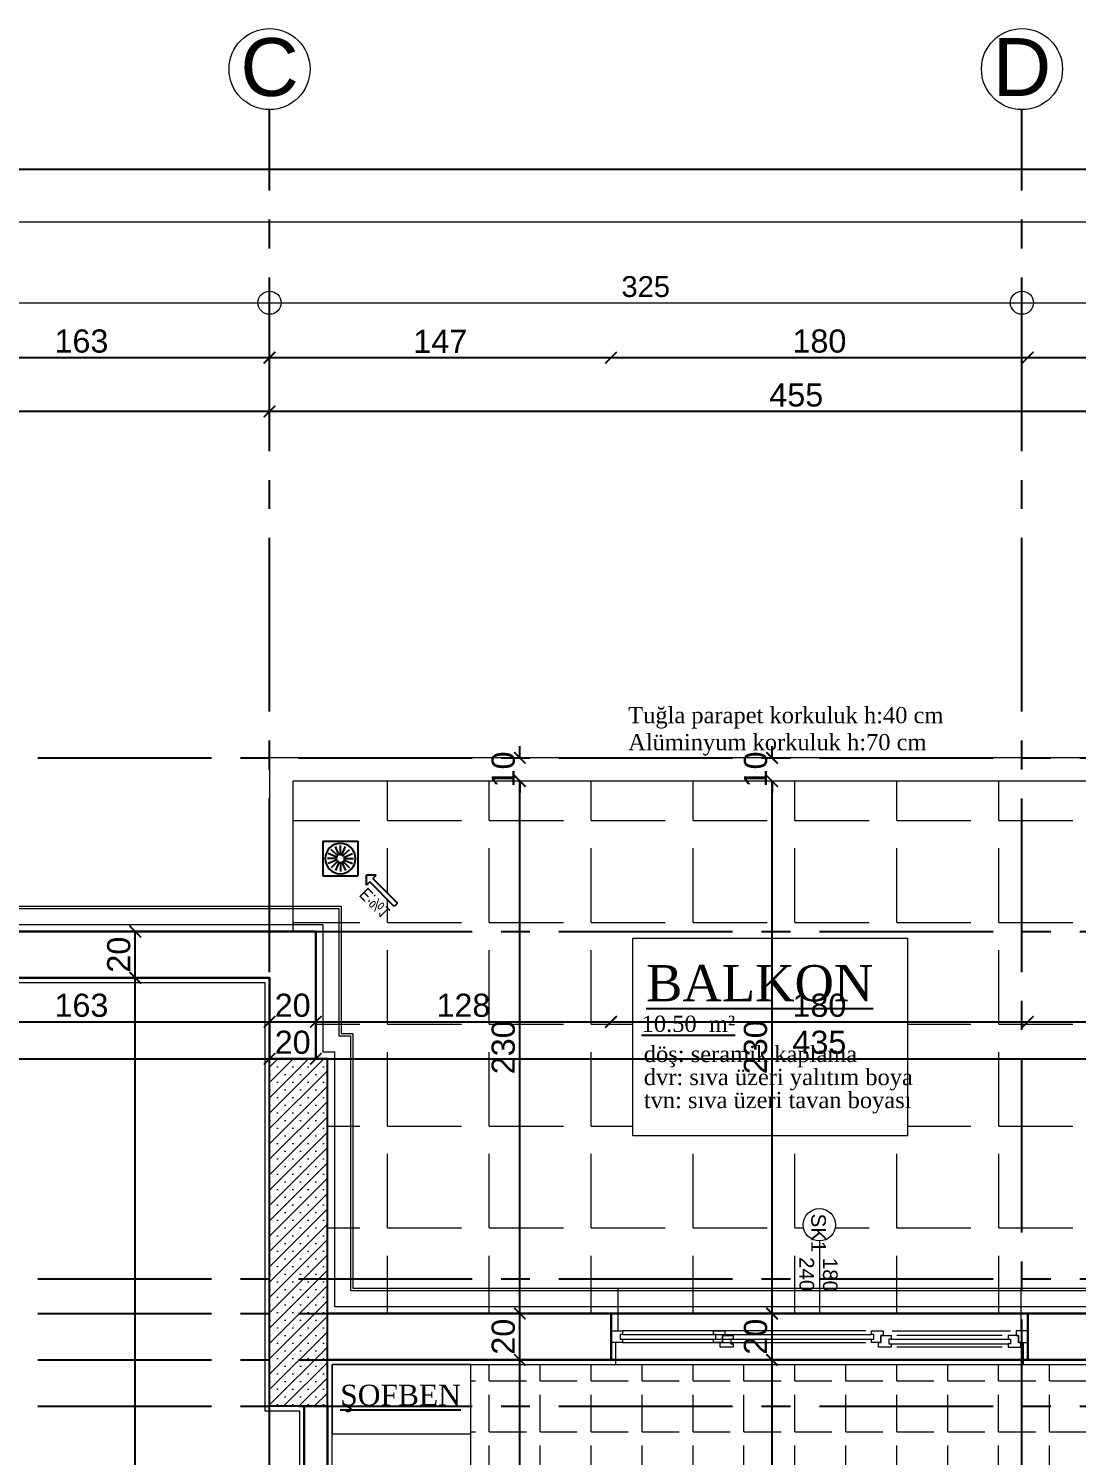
# Model space of a CAD drawing. Header units: millimetres. Extents: x 2778 to 13672, y 1832 to 5175.
# Drawn here: x 9077 to 9530, y 4519 to 5135 of the extents above; entities that cross this region are included whole.
import ezdxf

# ---------------------------------------------------------------- set-up
doc = ezdxf.new("R2010")
doc.units = ezdxf.units.MM
for name, pattern in [('CENTER2', [112.5, 75, -12.5, 12.5, -12.5]), ('DASHDOT2', [12.7, 6.35, -3.175, 0, -3.175]), ('DOTX2', [0.5, 0, -0.5])]:
    doc.linetypes.add(name, pattern=pattern)
for name, color, linetype, lineweight in [('aks', 251, 'DASHDOT2', 35), ('duvar', 232, 'Continuous', 30), ('görünüş', 201, 'Continuous', 18), ('ince', 37, 'Continuous', 0), ('iz', 1, 'DOTX2', 20), ('pencere', 4, 'Continuous', 18), ('sıva dış', 30, 'Continuous', 9), ('sıva iç', 21, 'Continuous', 0), ('tefriş', 252, 'Continuous', 5), ('yalıtım', 107, 'Continuous', 0), ('yazı', 11, 'Continuous', 20), ('z - tarama', 251, 'Continuous', 18), ('ÖLÇÜ İÇ', 7, 'Continuous', 9)]:
    doc.layers.add(name, color=color, linetype=linetype, lineweight=lineweight)
for name, color, linetype in [('İÇÖLÇÜ', 7, 'Continuous'), ('Panel', 7, 'Continuous'), ('Standart', 7, 'Continuous'), ('Yazi', 7, 'Continuous'), ('Ölçülendirme', 7, 'Continuous')]:
    doc.layers.add(name, color=color, linetype=linetype)
doc.styles.add('arial_1_18', font='arial.ttf', dxfattribs={"height": 0.2})
doc.styles.get("Standard").update_dxf_attribs({"font": 'arial.ttf'})
doc.styles.add('swis', font='swissc.ttf', dxfattribs={"height": 10})
doc.styles.add('Times roman', font='times.ttf')
doc.dimstyles.new('zulay iç ölçü', dxfattribs={"dimtxt": 10, "dimasz": 5, "dimexe": 0.18, "dimexo": 0, "dimgap": 2, "dimtad": 3, "dimdec": 0, "dimzin": 0, "dimdsep": 46, "dimtxsty": 'Standard', "dimblk": 'ARCHTICK', "dimcen": 0.09, "dimse1": 1, "dimse2": 1, "dimadec": 0, "dimazin": 0, "dimtfac": 1, "dimtdec": 0, "dimtix": 1, "dimtofl": 0, "dimtmove": 0, "dimatfit": 3, "dimldrblk": 'ARCHTICK', "dimfxl": 1, "dimtolj": 1, "dimtzin": 0, "dimarcsym": 0})

# ---------------------------------------------------------------- blocks, each defined once
blk = doc.blocks.new('IDE242Entity419')
at = {"layer": 'Panel', "linetype": 'Continuous', "lineweight": 5}
h = blk.add_hatch(dxfattribs=at)
h.set_pattern_fill('SACNCR', color=163, scale=50, style=0)
h.set_pattern_definition([(45, (0, 0), (-3.314563, 3.314563), []), (45, (3.3146, 0), (-3.314563, 3.314563), [0, -4.6875])])
h.paths.add_polyline_path([(525, 2050), (525, 2200), (550, 2200), (550, 2050)])
blk = doc.blocks.new('IDE242Entity420')
at = {"layer": 'Panel', "color": 164, "linetype": 'Continuous', "lineweight": -3}
blk.add_lwpolyline([(550, 2050), (525, 2050)], dxfattribs=at)
blk = doc.blocks.new('IDE242Entity421')
at = {"layer": 'Panel', "color": 164, "linetype": 'Continuous', "lineweight": -3}
blk.add_lwpolyline([(550, 2050), (550, 2200)], dxfattribs=at)
blk = doc.blocks.new('IDE242Entity422')
at = {"layer": 'Panel', "color": 164, "linetype": 'Continuous', "lineweight": -3}
blk.add_lwpolyline([(550, 2200), (525, 2200)], dxfattribs=at)
blk = doc.blocks.new('IDE242Entity423')
at = {"layer": 'Panel', "color": 164, "linetype": 'Continuous', "lineweight": -3}
blk.add_lwpolyline([(525, 2050), (525, 2200)], dxfattribs=at)
blk = doc.blocks.new('IDE242Entity1386')
at = {"layer": 'Ölçülendirme', "color": 1, "linetype": 'Continuous', "lineweight": 5}
for points in [[(-8, 2693), (3268, 2693)], [(-8, 2658), (3268, 2658)]]:
    blk.add_lwpolyline(points, dxfattribs=at)
for centre in [(525, 2658), (850, 2658)]:
    blk.add_circle(centre, 5, dxfattribs=at)
at = {"layer": 'Ölçülendirme', "color": 1, "linetype": 'Continuous', "lineweight": 5, "style": 'arial_1_18'}
blk.add_text('325', height=9, dxfattribs=at).set_placement((677.01, 2660.5))
blk = doc.blocks.new('_ArchTick')
at = {"color": 0, "linetype": 'ByBlock', "const_width": 0.15}
blk.add_lwpolyline([(-0.5, -0.5), (0.5, 0.5)], dxfattribs=at)
blk = doc.blocks.new('*D2696')
at = {"layer": 'Defpoints', "color": 0, "transparency": 16777216}
for p in [(8656.17, 5074.42), (8656.17, 5074.42), (13386.17, 5074.42)]:
    blk.add_point(p, dxfattribs=at)
at = {"layer": 'ÖLÇÜ İÇ', "color": 0, "lineweight": -2, "transparency": 16777216}
blk.add_line((13386.17, 5074.42), (8656.17, 5074.42), dxfattribs=at)
at = {"layer": 'ÖLÇÜ İÇ', "color": 0, "lineweight": -2, "transparency": 16777216, "xscale": 5, "yscale": 5, "zscale": 5, "rotation": 180}
blk.add_blockref('_ArchTick', (8656.17, 5074.42), dxfattribs=at)
at = {"layer": 'ÖLÇÜ İÇ', "color": 0, "lineweight": -2, "transparency": 16777216, "xscale": 5, "yscale": 5, "zscale": 5}
blk.add_blockref('_ArchTick', (13386.17, 5074.42), dxfattribs=at)
at = {"layer": 'ÖLÇÜ İÇ', "color": 0, "transparency": 16777216, "insert": (11021.17, 5081.52), "char_height": 10, "attachment_point": 5}
blk.add_mtext('\\A1;4730', dxfattribs=at)
blk = doc.blocks.new('FGFS')
at = {"layer": 'duvar'}
for p, q in [((857019.82, -390681.05), (857039.82, -390681.05)), ((857019.82, -390861.05), (857039.82, -390861.05))]:
    blk.add_line(p, q, dxfattribs=at)
at = {"layer": 'ince'}
for p, q in [((857027.32, -390739.55), (857027.32, -390688.55)), ((857029.32, -390692.05), (857029.32, -390737.55)), ((857034.32, -390692.05), (857034.32, -390737.55)), ((857027.32, -390751.05), (857027.32, -390856.05)), ((857032.32, -390856.05), (857032.32, -390751.05))]:
    blk.add_line(p, q, dxfattribs=at)
for points in [[(857030.82, -390740.05), (857030.82, -390689.55)], [(857032.82, -390740.05), (857032.82, -390689.55)], [(857028.82, -390856.05), (857028.82, -390748.55)], [(857030.82, -390856.05), (857030.82, -390748.55)]]:
    blk.add_lwpolyline(points, dxfattribs=at)
at = {"layer": 'iz', "ltscale": 0.1}
for p, q in [((857019.82, -390681.05), (857019.82, -390861.05)), ((857039.82, -390861.05), (857039.82, -390681.05))]:
    blk.add_line(p, q, dxfattribs=at)
at = {"layer": 'pencere'}
for points in [[(857027.32, -390681.05), (857027.32, -390686.05), (857029.32, -390686.05), (857029.32, -390685.05), (857032.32, -390685.05), (857032.32, -390681.05)], [(857030.82, -390748.55), (857030.82, -390747.55), (857028.82, -390747.55), (857028.82, -390748.55), (857027.32, -390748.55), (857027.32, -390743.55), (857029.32, -390743.55), (857029.32, -390744.55), (857032.32, -390744.55), (857032.32, -390748.55), (857030.82, -390748.55)], [(857030.82, -390816.84), (857030.82, -390815.84), (857028.82, -390815.84), (857028.82, -390816.84), (857027.32, -390816.84), (857027.32, -390811.84), (857029.32, -390811.84), (857029.32, -390812.84), (857032.32, -390812.84), (857032.32, -390816.84), (857030.82, -390816.84)], [(857027.32, -390861.05), (857027.32, -390856.05), (857027.32, -390856.05), (857028.82, -390856.05), (857028.82, -390857.05), (857030.82, -390857.05), (857030.82, -390856.05), (857032.32, -390856.05), (857032.32, -390856.05), (857032.32, -390861.05)]]:
    blk.add_lwpolyline(points, dxfattribs=at)
for points in [[(857032.32, -390684.05), (857032.32, -390685.05), (857029.32, -390685.05), (857029.32, -390689.55), (857030.82, -390689.55), (857030.82, -390688.55), (857032.82, -390688.55), (857032.82, -390689.55), (857034.32, -390689.55), (857034.32, -390684.05)], [(857032.32, -390745.55), (857032.32, -390744.55), (857029.32, -390744.55), (857029.32, -390740.05), (857030.82, -390740.05), (857030.82, -390741.05), (857032.82, -390741.05), (857032.82, -390740.05), (857034.32, -390740.05), (857034.32, -390745.55)], [(857032.32, -390813.84), (857032.32, -390812.84), (857029.32, -390812.84), (857029.32, -390808.35), (857030.82, -390808.35), (857030.82, -390809.35), (857032.82, -390809.35), (857032.82, -390808.35), (857034.32, -390808.35), (857034.32, -390813.84)]]:
    blk.add_lwpolyline(points, close=True, dxfattribs=at)
at = {"layer": 'sıva dış'}
for p, q in [((857008.82, -390684.05), (857027.32, -390684.05)), ((857008.82, -390858.05), (857027.32, -390858.05))]:
    blk.add_line(p, q, dxfattribs=at)
at = {"layer": 'sıva iç'}
for p, q in [((857032.32, -390683.05), (857041.82, -390683.05)), ((857032.32, -390859.05), (857041.82, -390859.05))]:
    blk.add_line(p, q, dxfattribs=at)
at = {"layer": 'yazı'}
blk.add_line((856988.47, -390771.05), (857019.82, -390771.05), dxfattribs=at)
blk.add_circle((856981.47, -390771.05), 7, dxfattribs=at)
for s, p in [('SK1', (856976.65, -390774.58)), ('180', (856995.76, -390769.51)), ('240', (856995.44, -390779.66))]:
    blk.add_text(s, height=6.328, dxfattribs=at).set_placement(p)
blk = doc.blocks.new('eğim çizgisi')
at = {"layer": 'Yazi'}
for p, q in [((1343.11, 4120.2), (1332.51, 4109.59)), ((1333.92, 4108.18), (1344.53, 4118.78)), ((1344.53, 4118.78), (1343.11, 4120.2)), ((1331.09, 4111.01), (1331.09, 4106.76)), ((1332.51, 4109.59), (1331.09, 4111.01)), ((1312.34, 4092.04), (1312.34, 4107.04)), ((1312.34, 4107.04), (1327.34, 4107.04)), ((1319.31, 4100.84), (1317.69, 4104.74)), ((1319.84, 4100.95), (1319.84, 4105.17)), ((1320.38, 4100.84), (1322, 4104.74)), ((1327.34, 4092.04), (1327.34, 4107.04)), ((1335.34, 4106.76), (1331.09, 4106.76)), ((1333.92, 4108.18), (1335.34, 4106.76)), ((1318.44, 4099.54), (1314.22, 4099.54)), ((1318.54, 4100.08), (1314.65, 4101.7)), ((1318.54, 4099.01), (1314.65, 4097.39)), ((1318.85, 4100.54), (1315.87, 4103.52)), ((1318.85, 4098.55), (1315.87, 4095.57)), ((1320.84, 4100.54), (1323.82, 4103.52)), ((1320.84, 4098.55), (1323.82, 4095.57)), ((1321.14, 4100.08), (1325.04, 4101.7)), ((1321.14, 4099.01), (1325.04, 4097.39)), ((1321.25, 4099.54), (1325.47, 4099.54)), ((1319.31, 4098.24), (1317.69, 4094.35)), ((1319.84, 4098.14), (1319.84, 4093.92)), ((1320.38, 4098.24), (1322, 4094.35)), ((1312.34, 4092.04), (1327.34, 4092.04))]:
    blk.add_line(p, q, dxfattribs=at)
blk.add_circle((1319.84, 4099.54), 6.56, dxfattribs=at)
at = {"layer": 'Yazi', "style": 'swis'}
blk.add_text('E:%%%1', height=5.335, rotation=45, dxfattribs=at).set_placement((1331.42, 4111.73))
blk = doc.blocks.new('*D2876')
at = {"layer": 'Defpoints', "color": 0, "transparency": 16777216}
for p in [(9018.67, 4725.23), (9181.17, 4725.23), (9181.17, 4706.22)]:
    blk.add_point(p, dxfattribs=at)
at = {"layer": 'ÖLÇÜ İÇ', "color": 0, "lineweight": -2, "transparency": 16777216}
blk.add_line((9018.67, 4706.22), (9181.17, 4706.22), dxfattribs=at)
at = {"layer": 'ÖLÇÜ İÇ', "color": 0, "lineweight": -2, "transparency": 16777216, "xscale": 5, "yscale": 5, "zscale": 5, "rotation": 180}
blk.add_blockref('_ArchTick', (9018.67, 4706.22), dxfattribs=at)
at = {"layer": 'ÖLÇÜ İÇ', "color": 0, "lineweight": -2, "transparency": 16777216, "xscale": 5, "yscale": 5, "zscale": 5}
blk.add_blockref('_ArchTick', (9181.17, 4706.22), dxfattribs=at)
at = {"layer": 'ÖLÇÜ İÇ', "color": 0, "transparency": 16777216, "insert": (9099.92, 4713.33), "char_height": 10, "attachment_point": 5}
blk.add_mtext('\\A1;163', dxfattribs=at)
blk = doc.blocks.new('*D2877')
at = {"layer": 'Defpoints', "color": 0, "transparency": 16777216}
for p in [(9181.17, 4725.23), (9201.17, 4724.08), (9201.17, 4706.22)]:
    blk.add_point(p, dxfattribs=at)
at = {"layer": 'ÖLÇÜ İÇ', "color": 0, "lineweight": -2, "transparency": 16777216}
blk.add_line((9181.17, 4706.22), (9201.17, 4706.22), dxfattribs=at)
at = {"layer": 'ÖLÇÜ İÇ', "color": 0, "lineweight": -2, "transparency": 16777216, "xscale": 5, "yscale": 5, "zscale": 5, "rotation": 180}
blk.add_blockref('_ArchTick', (9181.17, 4706.22), dxfattribs=at)
at = {"layer": 'ÖLÇÜ İÇ', "color": 0, "lineweight": -2, "transparency": 16777216, "xscale": 5, "yscale": 5, "zscale": 5}
blk.add_blockref('_ArchTick', (9201.17, 4706.22), dxfattribs=at)
at = {"layer": 'ÖLÇÜ İÇ', "color": 0, "transparency": 16777216, "insert": (9191.17, 4713.33), "char_height": 10, "attachment_point": 5}
blk.add_mtext('\\A1;20', dxfattribs=at)
blk = doc.blocks.new('*D2878')
at = {"layer": 'Defpoints', "color": 0, "transparency": 16777216}
for p in [(9201.17, 4724.08), (9328.67, 4706.22), (9328.67, 4580.23)]:
    blk.add_point(p, dxfattribs=at)
at = {"layer": 'ÖLÇÜ İÇ', "color": 0, "lineweight": -2, "transparency": 16777216}
blk.add_line((9201.17, 4706.22), (9328.67, 4706.22), dxfattribs=at)
at = {"layer": 'ÖLÇÜ İÇ', "color": 0, "lineweight": -2, "transparency": 16777216, "xscale": 5, "yscale": 5, "zscale": 5, "rotation": 180}
blk.add_blockref('_ArchTick', (9201.17, 4706.22), dxfattribs=at)
at = {"layer": 'ÖLÇÜ İÇ', "color": 0, "lineweight": -2, "transparency": 16777216, "xscale": 5, "yscale": 5, "zscale": 5}
blk.add_blockref('_ArchTick', (9328.67, 4706.22), dxfattribs=at)
at = {"layer": 'ÖLÇÜ İÇ', "color": 0, "transparency": 16777216, "insert": (9264.92, 4713.33), "char_height": 10, "attachment_point": 5}
blk.add_mtext('\\A1;128', dxfattribs=at)
blk = doc.blocks.new('*D2879')
at = {"layer": 'Defpoints', "color": 0, "transparency": 16777216}
for p in [(9508.67, 4706.22), (9328.67, 4580.23), (9508.67, 4580.23)]:
    blk.add_point(p, dxfattribs=at)
at = {"layer": 'ÖLÇÜ İÇ', "color": 0, "lineweight": -2, "transparency": 16777216}
blk.add_line((9328.67, 4706.22), (9508.67, 4706.22), dxfattribs=at)
at = {"layer": 'ÖLÇÜ İÇ', "color": 0, "lineweight": -2, "transparency": 16777216, "xscale": 5, "yscale": 5, "zscale": 5, "rotation": 180}
blk.add_blockref('_ArchTick', (9328.67, 4706.22), dxfattribs=at)
at = {"layer": 'ÖLÇÜ İÇ', "color": 0, "lineweight": -2, "transparency": 16777216, "xscale": 5, "yscale": 5, "zscale": 5}
blk.add_blockref('_ArchTick', (9508.67, 4706.22), dxfattribs=at)
at = {"layer": 'ÖLÇÜ İÇ', "color": 0, "transparency": 16777216, "insert": (9418.67, 4713.33), "char_height": 10, "attachment_point": 5}
blk.add_mtext('\\A1;180', dxfattribs=at)
blk = doc.blocks.new('*D2880')
at = {"layer": 'Defpoints', "color": 0, "transparency": 16777216}
for p in [(9636.17, 4706.22), (9636.17, 4706.22), (9508.67, 4580.23)]:
    blk.add_point(p, dxfattribs=at)
at = {"layer": 'ÖLÇÜ İÇ', "color": 0, "lineweight": -2, "transparency": 16777216}
blk.add_line((9508.67, 4706.22), (9636.17, 4706.22), dxfattribs=at)
at = {"layer": 'ÖLÇÜ İÇ', "color": 0, "lineweight": -2, "transparency": 16777216, "xscale": 5, "yscale": 5, "zscale": 5, "rotation": 180}
blk.add_blockref('_ArchTick', (9508.67, 4706.22), dxfattribs=at)
at = {"layer": 'ÖLÇÜ İÇ', "color": 0, "lineweight": -2, "transparency": 16777216, "xscale": 5, "yscale": 5, "zscale": 5}
blk.add_blockref('_ArchTick', (9636.17, 4706.22), dxfattribs=at)
at = {"layer": 'ÖLÇÜ İÇ', "color": 0, "transparency": 16777216, "insert": (9572.42, 4713.33), "char_height": 10, "attachment_point": 5}
blk.add_mtext('\\A1;128', dxfattribs=at)
blk = doc.blocks.new('*D2887')
at = {"layer": 'Defpoints', "color": 0, "transparency": 16777216}
for p in [(8676.17, 4690.23), (9181.17, 4690.23), (9181.17, 4690.23)]:
    blk.add_point(p, dxfattribs=at)
at = {"layer": 'ÖLÇÜ İÇ', "color": 0, "lineweight": -2, "transparency": 16777216}
blk.add_line((8676.17, 4690.23), (9181.17, 4690.23), dxfattribs=at)
at = {"layer": 'ÖLÇÜ İÇ', "color": 0, "lineweight": -2, "transparency": 16777216, "xscale": 5, "yscale": 5, "zscale": 5, "rotation": 180}
blk.add_blockref('_ArchTick', (8676.17, 4690.23), dxfattribs=at)
at = {"layer": 'ÖLÇÜ İÇ', "color": 0, "lineweight": -2, "transparency": 16777216, "xscale": 5, "yscale": 5, "zscale": 5}
blk.add_blockref('_ArchTick', (9181.17, 4690.23), dxfattribs=at)
at = {"layer": 'ÖLÇÜ İÇ', "color": 0, "transparency": 16777216, "insert": (8928.67, 4697.34), "char_height": 10, "attachment_point": 5}
blk.add_mtext('\\A1;505', dxfattribs=at)
blk = doc.blocks.new('*D2888')
at = {"layer": 'Defpoints', "color": 0, "transparency": 16777216}
for p in [(9181.17, 4690.23), (9201.17, 4690.23), (9201.17, 4690.23)]:
    blk.add_point(p, dxfattribs=at)
at = {"layer": 'ÖLÇÜ İÇ', "color": 0, "lineweight": -2, "transparency": 16777216}
blk.add_line((9181.17, 4690.23), (9201.17, 4690.23), dxfattribs=at)
at = {"layer": 'ÖLÇÜ İÇ', "color": 0, "lineweight": -2, "transparency": 16777216, "xscale": 5, "yscale": 5, "zscale": 5, "rotation": 180}
blk.add_blockref('_ArchTick', (9181.17, 4690.23), dxfattribs=at)
at = {"layer": 'ÖLÇÜ İÇ', "color": 0, "lineweight": -2, "transparency": 16777216, "xscale": 5, "yscale": 5, "zscale": 5}
blk.add_blockref('_ArchTick', (9201.17, 4690.23), dxfattribs=at)
at = {"layer": 'ÖLÇÜ İÇ', "color": 0, "transparency": 16777216, "insert": (9191.17, 4697.34), "char_height": 10, "attachment_point": 5}
blk.add_mtext('\\A1;20', dxfattribs=at)
blk = doc.blocks.new('*D2889')
at = {"layer": 'Defpoints', "color": 0, "transparency": 16777216}
for p in [(9201.17, 4690.23), (9636.17, 4690.23), (9636.17, 4690.23)]:
    blk.add_point(p, dxfattribs=at)
at = {"layer": 'ÖLÇÜ İÇ', "color": 0, "lineweight": -2, "transparency": 16777216}
blk.add_line((9201.17, 4690.23), (9636.17, 4690.23), dxfattribs=at)
at = {"layer": 'ÖLÇÜ İÇ', "color": 0, "lineweight": -2, "transparency": 16777216, "xscale": 5, "yscale": 5, "zscale": 5, "rotation": 180}
blk.add_blockref('_ArchTick', (9201.17, 4690.23), dxfattribs=at)
at = {"layer": 'ÖLÇÜ İÇ', "color": 0, "lineweight": -2, "transparency": 16777216, "xscale": 5, "yscale": 5, "zscale": 5}
blk.add_blockref('_ArchTick', (9636.17, 4690.23), dxfattribs=at)
at = {"layer": 'ÖLÇÜ İÇ', "color": 0, "transparency": 16777216, "insert": (9418.67, 4697.34), "char_height": 10, "attachment_point": 5}
blk.add_mtext('\\A1;435', dxfattribs=at)
blk = doc.blocks.new('*D2933')
at = {"layer": 'Defpoints', "color": 0, "transparency": 16777216}
for p in [(9398.22, 4560.23), (9398.22, 4560.23), (9398.22, 4155.23)]:
    blk.add_point(p, dxfattribs=at)
at = {"layer": 'ÖLÇÜ İÇ', "color": 0, "lineweight": -2, "transparency": 16777216}
blk.add_line((9398.22, 4155.23), (9398.22, 4560.23), dxfattribs=at)
at = {"layer": 'ÖLÇÜ İÇ', "color": 0, "lineweight": -2, "transparency": 16777216, "xscale": 5, "yscale": 5, "zscale": 5}
for p, rotation in [((9398.22, 4560.23), 90), ((9398.22, 4155.23), 270)]:
    blk.add_blockref('_ArchTick', p, dxfattribs=dict(at, rotation=rotation))
at = {"layer": 'ÖLÇÜ İÇ', "color": 0, "transparency": 16777216, "insert": (9391.12, 4357.73), "char_height": 10, "attachment_point": 5, "rotation": 90}
blk.add_mtext('\\A1;405', dxfattribs=at)
blk = doc.blocks.new('*D2934')
at = {"layer": 'Defpoints', "color": 0, "transparency": 16777216}
for p in [(9398.22, 4580.23), (9398.22, 4580.23), (9398.22, 4560.23)]:
    blk.add_point(p, dxfattribs=at)
at = {"layer": 'ÖLÇÜ İÇ', "color": 0, "lineweight": -2, "transparency": 16777216}
blk.add_line((9398.22, 4560.23), (9398.22, 4580.23), dxfattribs=at)
at = {"layer": 'ÖLÇÜ İÇ', "color": 0, "lineweight": -2, "transparency": 16777216, "xscale": 5, "yscale": 5, "zscale": 5}
for p, rotation in [((9398.22, 4580.23), 90), ((9398.22, 4560.23), 270)]:
    blk.add_blockref('_ArchTick', p, dxfattribs=dict(at, rotation=rotation))
at = {"layer": 'ÖLÇÜ İÇ', "color": 0, "transparency": 16777216, "insert": (9391.12, 4570.23), "char_height": 10, "attachment_point": 5, "rotation": 90}
blk.add_mtext('\\A1;20', dxfattribs=at)
blk = doc.blocks.new('*D2935')
at = {"layer": 'Defpoints', "color": 0, "transparency": 16777216}
for p in [(9398.22, 4810.23), (9398.22, 4810.23), (9398.22, 4580.23)]:
    blk.add_point(p, dxfattribs=at)
at = {"layer": 'ÖLÇÜ İÇ', "color": 0, "lineweight": -2, "transparency": 16777216}
blk.add_line((9398.22, 4580.23), (9398.22, 4810.23), dxfattribs=at)
at = {"layer": 'ÖLÇÜ İÇ', "color": 0, "lineweight": -2, "transparency": 16777216, "xscale": 5, "yscale": 5, "zscale": 5}
for p, rotation in [((9398.22, 4810.23), 90), ((9398.22, 4580.23), 270)]:
    blk.add_blockref('_ArchTick', p, dxfattribs=dict(at, rotation=rotation))
at = {"layer": 'ÖLÇÜ İÇ', "color": 0, "transparency": 16777216, "insert": (9391.11, 4695.23), "char_height": 10, "attachment_point": 5, "rotation": 90}
blk.add_mtext('\\A1;230', dxfattribs=at)
blk = doc.blocks.new('*D2936')
at = {"layer": 'Defpoints', "color": 0, "transparency": 16777216}
for p in [(9398.22, 4820.23), (9398.22, 4820.23), (9398.22, 4810.23)]:
    blk.add_point(p, dxfattribs=at)
at = {"layer": 'ÖLÇÜ İÇ', "color": 0, "lineweight": -2, "transparency": 16777216}
for p, q in [((9398.22, 4820.23), (9398.22, 4825.23)), ((9398.22, 4810.23), (9398.22, 4805.23))]:
    blk.add_line(p, q, dxfattribs=at)
at = {"layer": 'ÖLÇÜ İÇ', "color": 0, "lineweight": -2, "transparency": 16777216, "xscale": 5, "yscale": 5, "zscale": 5}
for p, rotation in [((9398.22, 4820.23), 270), ((9398.22, 4810.23), 90)]:
    blk.add_blockref('_ArchTick', p, dxfattribs=dict(at, rotation=rotation))
at = {"layer": 'ÖLÇÜ İÇ', "color": 0, "transparency": 16777216, "insert": (9391.12, 4815.23), "char_height": 10, "attachment_point": 5, "rotation": 90}
blk.add_mtext('\\A1;10', dxfattribs=at)
blk = doc.blocks.new('*D2942')
at = {"layer": 'Defpoints', "color": 0, "transparency": 16777216}
for p in [(9289.28, 4560.23), (9289.28, 4560.23), (9289.28, 4155.23)]:
    blk.add_point(p, dxfattribs=at)
at = {"layer": 'ÖLÇÜ İÇ', "color": 0, "lineweight": -2, "transparency": 16777216}
blk.add_line((9289.28, 4155.23), (9289.28, 4560.23), dxfattribs=at)
at = {"layer": 'ÖLÇÜ İÇ', "color": 0, "lineweight": -2, "transparency": 16777216, "xscale": 5, "yscale": 5, "zscale": 5}
for p, rotation in [((9289.28, 4560.23), 90), ((9289.28, 4155.23), 270)]:
    blk.add_blockref('_ArchTick', p, dxfattribs=dict(at, rotation=rotation))
at = {"layer": 'ÖLÇÜ İÇ', "color": 0, "transparency": 16777216, "insert": (9282.17, 4357.73), "char_height": 10, "attachment_point": 5, "rotation": 90}
blk.add_mtext('\\A1;405', dxfattribs=at)
blk = doc.blocks.new('*D2943')
at = {"layer": 'Defpoints', "color": 0, "transparency": 16777216}
for p in [(9289.28, 4580.23), (9289.28, 4580.23), (9289.28, 4560.23)]:
    blk.add_point(p, dxfattribs=at)
at = {"layer": 'ÖLÇÜ İÇ', "color": 0, "lineweight": -2, "transparency": 16777216}
blk.add_line((9289.28, 4560.23), (9289.28, 4580.23), dxfattribs=at)
at = {"layer": 'ÖLÇÜ İÇ', "color": 0, "lineweight": -2, "transparency": 16777216, "xscale": 5, "yscale": 5, "zscale": 5}
for p, rotation in [((9289.28, 4580.23), 90), ((9289.28, 4560.23), 270)]:
    blk.add_blockref('_ArchTick', p, dxfattribs=dict(at, rotation=rotation))
at = {"layer": 'ÖLÇÜ İÇ', "color": 0, "transparency": 16777216, "insert": (9282.17, 4570.23), "char_height": 10, "attachment_point": 5, "rotation": 90}
blk.add_mtext('\\A1;20', dxfattribs=at)
blk = doc.blocks.new('*D2944')
at = {"layer": 'Defpoints', "color": 0, "transparency": 16777216}
for p in [(9289.28, 4810.23), (9289.28, 4810.23), (9289.28, 4580.23)]:
    blk.add_point(p, dxfattribs=at)
at = {"layer": 'ÖLÇÜ İÇ', "color": 0, "lineweight": -2, "transparency": 16777216}
blk.add_line((9289.28, 4580.23), (9289.28, 4810.23), dxfattribs=at)
at = {"layer": 'ÖLÇÜ İÇ', "color": 0, "lineweight": -2, "transparency": 16777216, "xscale": 5, "yscale": 5, "zscale": 5}
for p, rotation in [((9289.28, 4810.23), 90), ((9289.28, 4580.23), 270)]:
    blk.add_blockref('_ArchTick', p, dxfattribs=dict(at, rotation=rotation))
at = {"layer": 'ÖLÇÜ İÇ', "color": 0, "transparency": 16777216, "insert": (9282.17, 4695.23), "char_height": 10, "attachment_point": 5, "rotation": 90}
blk.add_mtext('\\A1;230', dxfattribs=at)
blk = doc.blocks.new('*D2945')
at = {"layer": 'Defpoints', "color": 0, "transparency": 16777216}
for p in [(9289.28, 4820.23), (9289.28, 4820.23), (9289.28, 4810.23)]:
    blk.add_point(p, dxfattribs=at)
at = {"layer": 'ÖLÇÜ İÇ', "color": 0, "lineweight": -2, "transparency": 16777216}
for p, q in [((9289.28, 4820.23), (9289.28, 4825.23)), ((9289.28, 4810.23), (9289.28, 4805.23))]:
    blk.add_line(p, q, dxfattribs=at)
at = {"layer": 'ÖLÇÜ İÇ', "color": 0, "lineweight": -2, "transparency": 16777216, "xscale": 5, "yscale": 5, "zscale": 5}
for p, rotation in [((9289.28, 4820.23), 270), ((9289.28, 4810.23), 90)]:
    blk.add_blockref('_ArchTick', p, dxfattribs=dict(at, rotation=rotation))
at = {"layer": 'ÖLÇÜ İÇ', "color": 0, "transparency": 16777216, "insert": (9282.17, 4815.23), "char_height": 10, "attachment_point": 5, "rotation": 90}
blk.add_mtext('\\A1;10', dxfattribs=at)
blk = doc.blocks.new('*D2951')
at = {"layer": 'Defpoints', "color": 0, "transparency": 16777216}
for p in [(9123.2, 4725.23), (9123.2, 4725.23), (9123.2, 4245.23)]:
    blk.add_point(p, dxfattribs=at)
at = {"layer": 'ÖLÇÜ İÇ', "color": 0, "lineweight": -2, "transparency": 16777216}
blk.add_line((9123.2, 4245.23), (9123.2, 4725.23), dxfattribs=at)
at = {"layer": 'ÖLÇÜ İÇ', "color": 0, "lineweight": -2, "transparency": 16777216, "xscale": 5, "yscale": 5, "zscale": 5}
for p, rotation in [((9123.2, 4725.23), 90), ((9123.2, 4245.23), 270)]:
    blk.add_blockref('_ArchTick', p, dxfattribs=dict(at, rotation=rotation))
at = {"layer": 'ÖLÇÜ İÇ', "color": 0, "transparency": 16777216, "insert": (9116.09, 4485.23), "char_height": 10, "attachment_point": 5, "rotation": 90}
blk.add_mtext('\\A1;480', dxfattribs=at)
blk = doc.blocks.new('*D2952')
at = {"layer": 'Defpoints', "color": 0, "transparency": 16777216}
for p in [(9123.2, 4745.23), (9123.2, 4745.23), (9123.2, 4725.23)]:
    blk.add_point(p, dxfattribs=at)
at = {"layer": 'ÖLÇÜ İÇ', "color": 0, "lineweight": -2, "transparency": 16777216}
blk.add_line((9123.2, 4725.23), (9123.2, 4745.23), dxfattribs=at)
at = {"layer": 'ÖLÇÜ İÇ', "color": 0, "lineweight": -2, "transparency": 16777216, "xscale": 5, "yscale": 5, "zscale": 5}
for p, rotation in [((9123.2, 4745.23), 90), ((9123.2, 4725.23), 270)]:
    blk.add_blockref('_ArchTick', p, dxfattribs=dict(at, rotation=rotation))
at = {"layer": 'ÖLÇÜ İÇ', "color": 0, "transparency": 16777216, "insert": (9116.09, 4735.23), "char_height": 10, "attachment_point": 5, "rotation": 90}
blk.add_mtext('\\A1;20', dxfattribs=at)

msp = doc.modelspace()

# ---------------------------------------------------------------- hatches: boundary and pattern name
at = {"layer": 'z - tarama', "true_color": 0x000000}
h = msp.add_hatch(dxfattribs=at)
h.set_pattern_fill('ANGLE', color=18, scale=160, style=0)
h.set_pattern_definition([(0, (-1051519.92, 409725.164), (0, 44), [32, -12]), (90, (-1051519.92, 409725.164), (-44, 3e-15), [32, -12])])
h.paths.add_polyline_path([(9506.17, 4745.23), (9191.17, 4745.23), (9191.17, 4810.23), (9506.17, 4810.23)])
h.paths.add_polyline_path([(9236.45, 4757.5), (9225.84, 4768.11), (9227.25, 4769.52), (9223.01, 4769.52), (9223.01, 4765.28), (9224.43, 4766.69), (9235.03, 4756.09)], flags=16)
h.paths.add_polyline_path([(9219.26, 4784.24), (9204.26, 4784.24), (9204.26, 4769.24), (9219.26, 4769.24)], flags=16)
h.paths.add_polyline_path([(9205.2, 4776.74, 1), (9218.32, 4776.74, 1)], flags=0)
h.paths.add_polyline_path([(9338.16, 4690.23), (9201.17, 4690.23), (9201.17, 4745.23), (9506.17, 4745.23), (9506.17, 4690.23), (9456.79, 4690.23), (9456.79, 4742.32), (9338.16, 4742.32)])
h.paths.add_polyline_path([(9506.17, 4595.23), (9418.67, 4595.23), (9418.67, 4611.58, 0.414214), (9425.67, 4618.58, 1), (9411.67, 4618.58, 0.414214), (9418.67, 4611.58), (9418.67, 4595.23), (9206.17, 4595.23), (9206.17, 4690.23), (9338.16, 4690.23), (9338.16, 4656.95), (9456.79, 4656.95), (9456.79, 4690.23), (9506.17, 4690.23)])
h.paths.add_polyline_path([(9331.67, 4580.23), (9328.67, 4580.23), (9206.17, 4580.23), (9206.17, 4595.23), (9418.67, 4595.23), (9418.67, 4580.23)])
h.paths.add_polyline_path([(9611.17, 4580.23), (9506.17, 4580.23), (9506.17, 4595.23), (9611.17, 4595.23)])
h.paths.add_polyline_path([(9505.67, 4580.23), (9418.67, 4580.23), (9418.67, 4595.23), (9506.17, 4595.23), (9506.17, 4580.23)])
h.paths.add_polyline_path([(9611.17, 4595.23), (9506.17, 4595.23), (9506.17, 4690.23), (9611.17, 4690.23)])
h.paths.add_polyline_path([(9631.17, 4595.23), (9611.17, 4595.23), (9611.17, 4690.23), (9631.17, 4690.23)])
h.paths.add_polyline_path([(9631.17, 4580.23), (9611.17, 4580.23), (9611.17, 4595.23), (9631.17, 4595.23)])
h.paths.add_polyline_path([(9548.77, 4698.32), (9611.17, 4698.32), (9611.17, 4690.23), (9506.17, 4690.23), (9506.17, 4745.23), (9564.22, 4745.23, 0.155647)])
h.paths.add_polyline_path([(9611.17, 4776.6, 0.179292), (9564.22, 4745.23), (9506.17, 4745.23), (9506.17, 4810.23), (9611.17, 4810.23)])
h.paths.add_polyline_path([(9636.17, 4780.52), (9634.17, 4780.52), (9633.67, 4779.77, -1), (9633.17, 4779.77), (9633.17, 4784.52), (9633.42, 4784.52, 0.414214), (9633.17, 4784.27), (9633.17, 4779.52), (9634.17, 4779.52), (9634.17, 4778.72, 0.071418), (9611.17, 4776.6), (9611.17, 4810.23), (9636.17, 4810.23)])
h.paths.add_polyline_path([(9223.41, 4766.56), (9235.06, 4754.91), (9229.25, 4749.11), (9217.61, 4760.75)], flags=24)
h.paths.add_polyline_path([(9418.71, 4605.87), (9418.71, 4589), (9409.22, 4589), (9409.22, 4605.87)], flags=9)
h.paths.add_polyline_path([(9428.87, 4606.19), (9428.87, 4587.21), (9419.38, 4587.21), (9419.38, 4606.19)], flags=9)
h.paths.add_polyline_path([(9423.79, 4624.98), (9423.79, 4607.05), (9414.3, 4607.05), (9414.3, 4624.98)], flags=24)
at = {"layer": 'z - tarama'}
h = msp.add_hatch(dxfattribs=at)
h.set_pattern_fill('ANGLE', color=252, scale=80, style=0)
h.set_pattern_definition([(0, (-1051519.92, 409725.164), (0, 22), [16, -6]), (90, (-1051519.92, 409725.164), (-22, 1e-15), [16, -6])])
h.paths.add_polyline_path([(9506.17, 4540.23), (9268.17, 4540.23), (9268.17, 4558.23), (9506.17, 4558.23)])
h.paths.add_polyline_path([(9506.17, 4445.23), (9268.17, 4445.23), (9268.17, 4451.84), (9270.08, 4451.84, 0.414214), (9270.58, 4452.34), (9270.58, 4481.34, 0.414214), (9270.08, 4481.84), (9268.17, 4481.84), (9268.17, 4528.23), (9268.17, 4528.23), (9268.17, 4540.23), (9506.17, 4540.23)])
h.paths.add_polyline_path([(9611.17, 4445.23), (9506.17, 4445.23), (9506.17, 4540.23), (9611.17, 4540.23)])
h.paths.add_polyline_path([(9644.17, 4445.23), (9611.17, 4445.23), (9611.17, 4540.23), (9629.17, 4540.23), (9629.17, 4538.23), (9644.17, 4538.23)])
h.paths.add_polyline_path([(9611.17, 4540.23), (9506.17, 4540.23), (9506.17, 4558.23), (9611.17, 4558.23)])
h.paths.add_polyline_path([(9506.17, 4412.05), (9504.17, 4412.05), (9504.17, 4410.23), (9268.17, 4410.23), (9268.17, 4445.23), (9506.17, 4445.23)])
h.paths.add_polyline_path([(9611.17, 4239.45, 0.121467), (9575.59, 4219.29), (9575.57, 4219.32), (9573.87, 4217.62, 0.197654), (9548.06, 4157.98, 0.416778), (9547.81, 4158.23), (9543.06, 4158.23), (9543.06, 4157.23), (9506.17, 4157.23), (9506.17, 4217.23), (9506.17, 4342.05), (9519.17, 4342.05), (9520.64, 4311.99), (9557.7, 4311.99), (9559.17, 4342.06), (9584.17, 4342.06), (9585.64, 4311.99), (9611.17, 4311.99)])
h.paths.add_polyline_path([(9644.17, 4157.23), (9641.06, 4157.23), (9641.06, 4158.23), (9636.06, 4158.23), (9636.06, 4157.23), (9634.26, 4157.23), (9634.26, 4157.7, 1), (9634.26, 4158.9), (9634.26, 4159.36), (9634.89, 4159.99), (9634.26, 4160.63), (9634.26, 4242.63, 0.068537), (9611.17, 4239.45), (9611.17, 4311.99), (9622.7, 4311.99), (9624.17, 4342.06), (9644.17, 4342.06)])
h.paths.add_polyline_path([(9504.17, 4342.05), (9506.17, 4342.05), (9506.17, 4217.23), (9470.61, 4217.23), (9470.61, 4218.13), (9472.45, 4218.13), (9472.45, 4219.93), (9449.86, 4219.93), (9449.86, 4218.13), (9451.71, 4218.13), (9451.71, 4217.23), (9445.1, 4217.23), (9445.1, 4218.13), (9446.94, 4218.13), (9446.94, 4219.93), (9437.93, 4219.93), (9437.93, 4218.13), (9439.77, 4218.13), (9439.77, 4217.23), (9367.77, 4217.23, 0.414214), (9368.27, 4217.73), (9368.27, 4219.23, 0.414214), (9367.77, 4219.73), (9338.77, 4219.73, 0.414214), (9338.27, 4219.23), (9338.27, 4217.23), (9323.27, 4217.23), (9308.17, 4217.23), (9308.17, 4237.23), (9268.17, 4237.23), (9268.17, 4267.86), (9269.55, 4267.86), (9269.55, 4256.43), (9273.17, 4256.43), (9273.17, 4305), (9269.55, 4305), (9269.55, 4293.57), (9268.17, 4293.57), (9268.17, 4410.23), (9504.17, 4410.23)])
h.paths.add_polyline_path([(9467.09, 4392.34), (9358.86, 4392.34), (9358.86, 4325.91), (9467.09, 4325.91)], flags=16)
h.paths.add_polyline_path([(9357.89, 4346.99), (9418.69, 4346.99), (9418.69, 4333.18), (9357.89, 4333.18)], flags=24)
h.paths.add_polyline_path([(9360.35, 4363.66), (9393.74, 4363.66), (9393.74, 4354.85), (9360.35, 4354.85)], flags=8)
h.paths.add_polyline_path([(9359.61, 4374.94), (9437.72, 4374.94), (9437.72, 4363.34), (9359.61, 4363.34)], flags=8)
h.paths.add_polyline_path([(9359.95, 4391.37), (9455.56, 4391.37), (9455.56, 4379.75), (9359.95, 4379.75)], flags=8)
h.paths.add_polyline_path([(9359.95, 4383.17), (9449.4, 4383.17), (9449.4, 4371.55), (9359.95, 4371.55)], flags=8)
h.paths.add_polyline_path([(9429.68, 4210.97), (9497.89, 4210.97), (9497.89, 4199.4), (9429.68, 4199.4)], flags=9)

# ---------------------------------------------------------------- linework, layer by layer
at = {"layer": 'aks', "color": 251, "linetype": 'CENTER2', "lineweight": -3}
for points in [[(9181.17, 2140.23), (9181.17, 5100.23)], [(9506.17, 2140.23), (9506.17, 5100.23)], [(8406.17, 4820.23), (13636.17, 4820.23)], [(8406.17, 4745.23), (13636.17, 4745.23)], [(8406.17, 4690.23), (13636.17, 4690.23)], [(8406.17, 4595.23), (13636.17, 4595.23)], [(8406.17, 4580.23), (13636.17, 4580.23)], [(8406.17, 4560.23), (13636.17, 4560.23)], [(8406.17, 4540.23), (13636.17, 4540.23)]]:
    msp.add_lwpolyline(points, dxfattribs=at)
at = {"layer": 'aks', "color": 30, "linetype": 'Continuous', "lineweight": 5}
for centre in [(9181.17, 5117.73), (9506.17, 5117.73)]:
    msp.add_circle(centre, 17.5, dxfattribs=at)
at = {"layer": 'duvar', "lineweight": 30}
for p, q in [((9206.17, 4580.23), (9631.17, 4580.23)), ((9206.17, 4560.23), (9631.17, 4560.23)), ((9196.17, 4245.23), (9196.17, 4540.23)), ((9206.17, 4155.23), (9206.17, 4540.23))]:
    msp.add_line(p, q, dxfattribs=at)
for points in [[(9201.17, 4690.23), (9201.17, 4745.23), (8656.17, 4745.23), (8656.17, 4595.23)], [(9181.17, 4690.23), (9181.17, 4725.23), (8676.17, 4725.23), (8676.17, 4595.23)]]:
    msp.add_lwpolyline(points, dxfattribs=at)
at = {"layer": 'görünüş'}
for points in [[(9636.17, 4820.23), (9181.17, 4820.23), (9181.17, 4745.23)], [(9636.17, 4810.23), (9191.17, 4810.23), (9191.17, 4745.23)]]:
    msp.add_lwpolyline(points, dxfattribs=at)
at = {"layer": 'İÇÖLÇÜ'}
for p, q in [((9018.67, 4993.09), (9181.17, 4993.09)), ((9181.17, 4993.09), (9328.67, 4993.09)), ((9328.67, 4993.09), (9508.67, 4993.09)), ((9508.67, 4993.09), (9636.17, 4993.09)), ((9181.17, 4969.82), (8656.17, 4969.82)), ((9636.17, 4969.82), (9181.17, 4969.82))]:
    msp.add_line(p, q, dxfattribs=at)
at = {"layer": 'sıva dış'}
for p, q in [((8653.17, 4748.23), (9204.17, 4748.23)), ((9204.17, 4748.23), (9204.17, 4693.23)), ((9204.17, 4693.23), (9209.17, 4693.23)), ((9209.17, 4693.23), (9209.17, 4583.23)), ((9209.17, 4583.23), (9628.17, 4583.23))]:
    msp.add_line(p, q, dxfattribs=at)
at = {"layer": 'sıva iç'}
for points in [[(8678.17, 4723.23), (9179.17, 4723.23), (9179.17, 4538.23), (9194.17, 4538.23), (9194.17, 4247.23), (9073.17, 4247.23), (9073.17, 4357.23), (8678.17, 4357.23), (8678.17, 4443.23), (8683.17, 4443.23), (8683.17, 4597.23), (8678.17, 4597.23)], [(9208.17, 4558.23), (9629.17, 4558.23), (9629.17, 4538.23), (9644.17, 4538.23), (9644.17, 4157.23), (9248.17, 4157.23), (9248.17, 4177.23), (9208.17, 4177.23)], [(9208.17, 4528.23), (9268.17, 4528.23), (9268.17, 4558.23), (9208.17, 4558.23)]]:
    msp.add_lwpolyline(points, close=True, dxfattribs=at)
msp.add_lwpolyline([(9506.17, 4157.23), (9506.17, 4217.23), (9308.17, 4217.23), (9308.17, 4237.23), (9268.17, 4237.23), (9268.17, 4558.23)], dxfattribs=at)
at = {"layer": 'yalıtım'}
for p, q in [((8645.17, 4756.23), (9212.17, 4756.23)), ((8646.17, 4755.23), (9211.17, 4755.23)), ((9211.17, 4755.23), (9211.17, 4700.23)), ((9212.17, 4756.23), (9212.17, 4701.23)), ((9211.17, 4700.23), (9216.17, 4700.23)), ((9212.17, 4701.23), (9217.17, 4701.23)), ((9216.17, 4700.23), (9216.17, 4590.23)), ((9217.17, 4701.23), (9217.17, 4591.23)), ((9216.17, 4590.23), (9621.17, 4590.23)), ((9217.17, 4591.23), (9620.17, 4591.23))]:
    msp.add_line(p, q, dxfattribs=at)
at = {"layer": 'yazı'}
msp.add_lwpolyline([(9338.16, 4742.32), (9456.79, 4742.32), (9456.79, 4656.95), (9338.16, 4656.95)], close=True, dxfattribs=at)

# ---------------------------------------------------------------- block references
at = {"layer": 'İÇÖLÇÜ', "xscale": 5, "yscale": 5, "zscale": 5}
for p in [(9181.17, 4993.09), (9328.67, 4993.09), (9508.67, 4993.09), (9181.17, 4969.82)]:
    msp.add_blockref('_ArchTick', p, dxfattribs=at)
at = {"layer": 'İÇÖLÇÜ', "xscale": 5, "yscale": 5, "zscale": 5, "rotation": 180}
for p in [(9181.17, 4993.09), (9328.67, 4993.09), (9508.67, 4993.09), (9181.17, 4969.82)]:
    msp.add_blockref('_ArchTick', p, dxfattribs=at)
at = {"layer": 'Panel'}
for name in ['IDE242Entity419', 'IDE242Entity422', 'IDE242Entity423', 'IDE242Entity421', 'IDE242Entity420']:
    msp.add_blockref(name, (8656.17, 2490.23), dxfattribs=at)
at = {"layer": 'Standart'}
msp.add_blockref('IDE242Entity1386', (8656.17, 2358.8), dxfattribs=at)
at = {"layer": 'tefriş', "xscale": -1, "rotation": 180}
msp.add_blockref('eğim çizgisi', (7891.92, 8876.28), dxfattribs=at)
at = {"layer": 'ÖLÇÜ İÇ', "rotation": 270}
msp.add_blockref('FGFS', (400189.72, 861600.05), dxfattribs=at)

# ---------------------------------------------------------------- texts
at = {"layer": 'aks', "color": 1, "linetype": 'Continuous', "lineweight": 5, "style": 'arial_1_18'}
for s, p in [('C', (9168.57, 5106.11)), ('D', (9493.57, 5106.11))]:
    msp.add_text(s, height=25, dxfattribs=at).set_placement(p)
at = {"layer": 'İÇÖLÇÜ', "char_height": 10, "attachment_point": 5}
for s, insert in [('\\A1;163', (9099.92, 5000.2)), ('\\A1;147', (9254.92, 5000.11)), ('\\A1;180', (9418.67, 5000.2)), ('\\A1;455', (9408.67, 4976.91))]:
    msp.add_mtext(s, dxfattribs=dict(at, insert=insert))
at = {"layer": 'Yazi', "style": 'Times roman'}
for s, height, p in [('%%UBALKON', 15.593, (9343.82, 4715.15)), ('%%U10.50  m²', 6.9967, (9341.89, 4701.89)), ('%%UŞOFBEN', 8.996, (9211.72, 4540.51))]:
    msp.add_text(s, height=height, dxfattribs=at).set_placement(p)
at = {"layer": 'yazı', "style": 'Times roman'}
for s, p in [('döş: seramik kaplama', (9342.83, 4688.86)), ('dvr: sıva üzeri yalıtım boya', (9342.83, 4678.9)), ('tvn: sıva üzeri tavan boyası', (9342.83, 4668.95))]:
    msp.add_text(s, height=6.9967, dxfattribs=at).set_placement(p)
at = {"layer": 'yazı', "insert": (9336.08, 4821.22), "char_height": 6.9967, "attachment_point": 7, "style": 'Times roman'}
msp.add_mtext_dynamic_manual_height_columns('Tuğla parapet korkuluk h:40 cm\\PAlüminyum korkuluk h:70 cm', width=298.8287, gutter_width=1, heights=[0], dxfattribs=at)

# ---------------------------------------------------------------- dimensions: what is measured, and where the dimension line sits
at = {"layer": 'ÖLÇÜ İÇ', "color": 1}
dim = msp.add_linear_dim(base=(8656.17, 5074.42), p1=(13386.17, 5074.42), p2=(8656.17, 5074.42), dimstyle='zulay iç ölçü', dxfattribs=at)
dim.commit()
dim.dimension.update_dxf_attribs({"geometry": '*D2696', "text_midpoint": (11021.17, 5081.52)})
at = {"layer": 'ÖLÇÜ İÇ'}
for base, p1, p2, picture, middle in [((9289.28, 4820.23), (9289.28, 4810.23), (9289.28, 4820.23), '*D2945', (9282.17, 4815.23)), ((9398.22, 4820.23), (9398.22, 4810.23), (9398.22, 4820.23), '*D2936', (9391.12, 4815.23)), ((9289.28, 4810.23), (9289.28, 4580.23), (9289.28, 4810.23), '*D2944', (9282.17, 4695.23)), ((9398.22, 4810.23), (9398.22, 4580.23), (9398.22, 4810.23), '*D2935', (9391.11, 4695.23)), ((9123.2, 4745.23), (9123.2, 4725.23), (9123.2, 4745.23), '*D2952', (9116.09, 4735.23)), ((9123.2, 4725.23), (9123.2, 4245.23), (9123.2, 4725.23), '*D2951', (9116.09, 4485.23)), ((9289.28, 4580.23), (9289.28, 4560.23), (9289.28, 4580.23), '*D2943', (9282.17, 4570.23)), ((9398.22, 4580.23), (9398.22, 4560.23), (9398.22, 4580.23), '*D2934', (9391.12, 4570.23)), ((9289.28, 4560.23), (9289.28, 4155.23), (9289.28, 4560.23), '*D2942', (9282.17, 4357.73)), ((9398.22, 4560.23), (9398.22, 4155.23), (9398.22, 4560.23), '*D2933', (9391.12, 4357.73))]:
    dim = msp.add_linear_dim(base=base, p1=p1, p2=p2, angle=270, dimstyle='zulay iç ölçü', override={"dimtmove": 1}, dxfattribs=at)
    dim.commit()
    dim.dimension.update_dxf_attribs({"geometry": picture, "text_midpoint": middle})
for base, p1, p2, picture, middle in [((9181.16967143, 4706.22198779), (9018.66967143, 4725.23434904), (9181.16967143, 4725.23434904), '*D2876', (9099.91967143, 4713.33112831)), ((9201.17, 4706.22), (9181.17, 4725.23), (9201.17, 4724.08), '*D2877', (9191.17, 4713.33)), ((9328.66967143, 4706.22198779), (9201.16967143, 4724.07722144), (9328.66967143, 4580.23434904), '*D2878', (9264.91967143, 4713.32771767)), ((9508.67, 4706.22), (9328.67, 4580.23), (9508.67, 4580.23), '*D2879', (9418.67, 4713.33)), ((9636.16967143, 4706.22198779), (9508.66967143, 4580.23434904), (9636.16967143, 4706.22198779), '*D2880', (9572.41967143, 4713.32771767)), ((9181.17, 4690.23), (8676.17, 4690.23), (9181.17, 4690.23), '*D2887', (8928.67, 4697.34)), ((9201.17, 4690.23), (9181.17, 4690.23), (9201.17, 4690.23), '*D2888', (9191.17, 4697.34)), ((9636.17, 4690.23), (9201.17, 4690.23), (9636.17, 4690.23), '*D2889', (9418.67, 4697.34))]:
    dim = msp.add_linear_dim(base=base, p1=p1, p2=p2, dimstyle='zulay iç ölçü', override={"dimtmove": 1}, dxfattribs=at)
    dim.commit()
    dim.dimension.update_dxf_attribs({"geometry": picture, "text_midpoint": middle})

doc.saveas('drawing.dxf')
